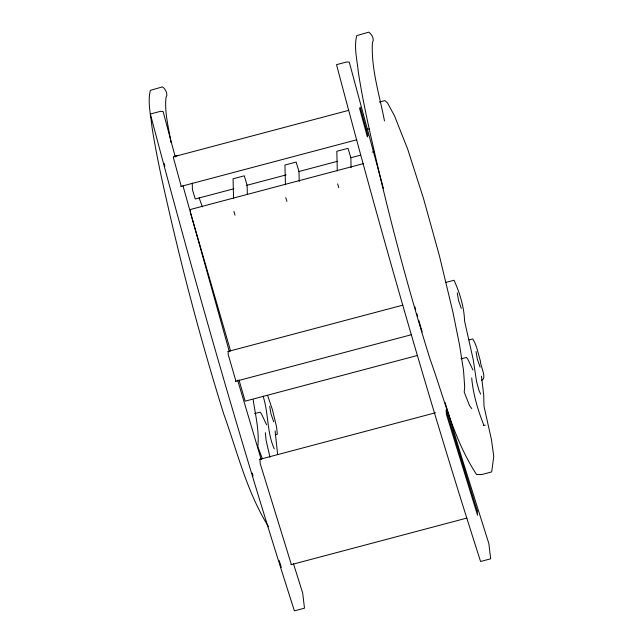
<?xml version="1.0" encoding="UTF-8"?>
<svg xmlns="http://www.w3.org/2000/svg" width="643" height="643" viewBox="0 0 643 643"><rect width="100%" height="100%" fill="white"/><g stroke="black" fill="none" stroke-linecap="round" stroke-linejoin="round"><path stroke-width="0.96" d="M228.281 351.424L228.128 354.253L235.949 381.235M265.342 432.675L266.114 440.407L269.972 457.221M471.705 377.955C473.079 394.055 477.845 409.945 483.745 424.967M174.052 156.659L173.417 157.76L181.222 186.333M457.261 292.822L458.507 300.385L461.32 308.423M269.69 406.247L270.936 413.811L273.749 421.856M476.053 351.528L477.299 359.091L480.112 367.129M174.824 156.313L178.489 155.341M379.346 102.076L384.852 100.613L387.456 102.8L394.561 115.981L407.742 149.313L423.576 198.719L439.531 256.244L453.026 312.635L459.56 345.058L463.547 370.569L464.704 387.327L464.19 392.021L469.583 405.733L471.793 408.626M173.626 156.771L348.627 110.363M180.796 186.446L356.761 139.788M233.907 188.753L195.239 199.008L192.418 189.581L192.257 183.094M246.478 185.417L286.119 174.904M298.69 171.577L337.366 161.321M350.901 157.728L360.57 155.164M372.168 152.086L374.105 151.579M363.6 163.563L190.529 209.457L190.376 212.286L230.612 351.046M445.511 282.51L454.038 280.252C459.745 292.75 464.238 307.555 464.559 320.994L473.232 359.646L476.559 381.564L478.866 390.092L480.634 394.143M227.855 351.536L402.856 305.136M235.523 381.347L411.488 334.69M469.06 339.906L472.734 338.933C476.897 345.412 478.07 353.578 480.377 360.892C479.943 364.975 487.482 378.807 481.615 380.214M417.235 355.523L245.136 401.16L238.995 379.957M254.66 413.562L260.11 412.187L261.436 413.875L266.604 424.798M461.023 358.842L466.472 357.468L467.807 359.156L472.975 370.079M275.252 434.933L277.31 434.218L276.546 426.783L272.383 409.559L267.721 395.71M259.499 459.423L435.464 412.766M483.407 425.658L485.24 425.168M290.949 564.723L466.914 518.065M366.775 129.331L369.725 129.058M274.264 448.862C266.813 432.401 268.678 413.232 263.067 396.144M268.565 526.73C246.928 492.281 237.331 451.788 223.684 413.811C202.191 344.865 183.56 275.043 167.59 204.611C161.618 178.802 156.024 152.889 151.933 126.703C150.848 114.727 147.376 102.277 150.366 90.358L162.446 86.869C165.38 88.758 168.442 94.24 166.031 97.439C164.383 112.541 168.675 127.627 170.99 142.465M262.432 458.748L257.819 446.748C259.459 430.995 255.44 415.29 253.189 399.785M199.129 197.859L202.328 206.853M293.377 563.461L302.676 592.967L304.493 608.174L294.398 610.85C241.728 446.636 194.347 280.766 150.358 114.028L160.445 111.352L163.081 111.48L175.25 156.916M291.375 564.61L260.262 463.788L259.925 459.311M252.225 473.119L253.101 475.973M279.223 560.632L281.28 567.287M445.085 402.518L460.959 455.091L488.857 543.6L490.673 558.807L480.578 561.484C427.908 397.27 380.527 231.392 336.53 64.654L346.625 61.977L349.253 62.106L383.437 188.664M261.219 459.536L237.621 380.166M337.639 183.874L338.773 187.643M285.773 197.626L286.899 201.404M233.899 211.386L235.025 215.156M414.864 306.815L415.7 309.709M416.817 313.559L417.661 316.452M418.778 320.302L422.13 331.868M229.302 351.464L183.022 185.915M164.102 163.29L164.881 166.151M384.466 120.892C379.579 95.132 371.067 69.147 372.393 42.719C374.813 39.512 371.75 34.039 368.809 32.15L356.728 35.638C353.738 47.558 357.219 60.008 358.296 71.984C362.387 98.162 367.989 124.083 373.953 149.891C389.923 220.316 408.554 290.146 430.046 359.091C444.088 397.961 453.693 439.611 476.567 474.526L481.591 474.582L491.686 471.906L493.76 456.401L491.477 439.756L483.994 406.288L483.713 394.931L481.462 376.195M275.1 430.914L277.615 454.368M351.102 167.614L350.853 157.744L348.032 148.316L336.819 151.29L337.318 171.038M299.228 181.374L298.979 171.496L296.158 162.068L284.945 165.042L285.444 184.79M247.33 194.138L247.105 185.248L244.292 175.82L233.071 178.794L233.57 198.542M367.86 135.223L367.394 136.967L359.59 108.386L360.233 107.285L367.86 135.223M477.21 510.767L446.105 409.945L446.443 414.422L477.548 515.244L477.21 510.767"/></g></svg>
